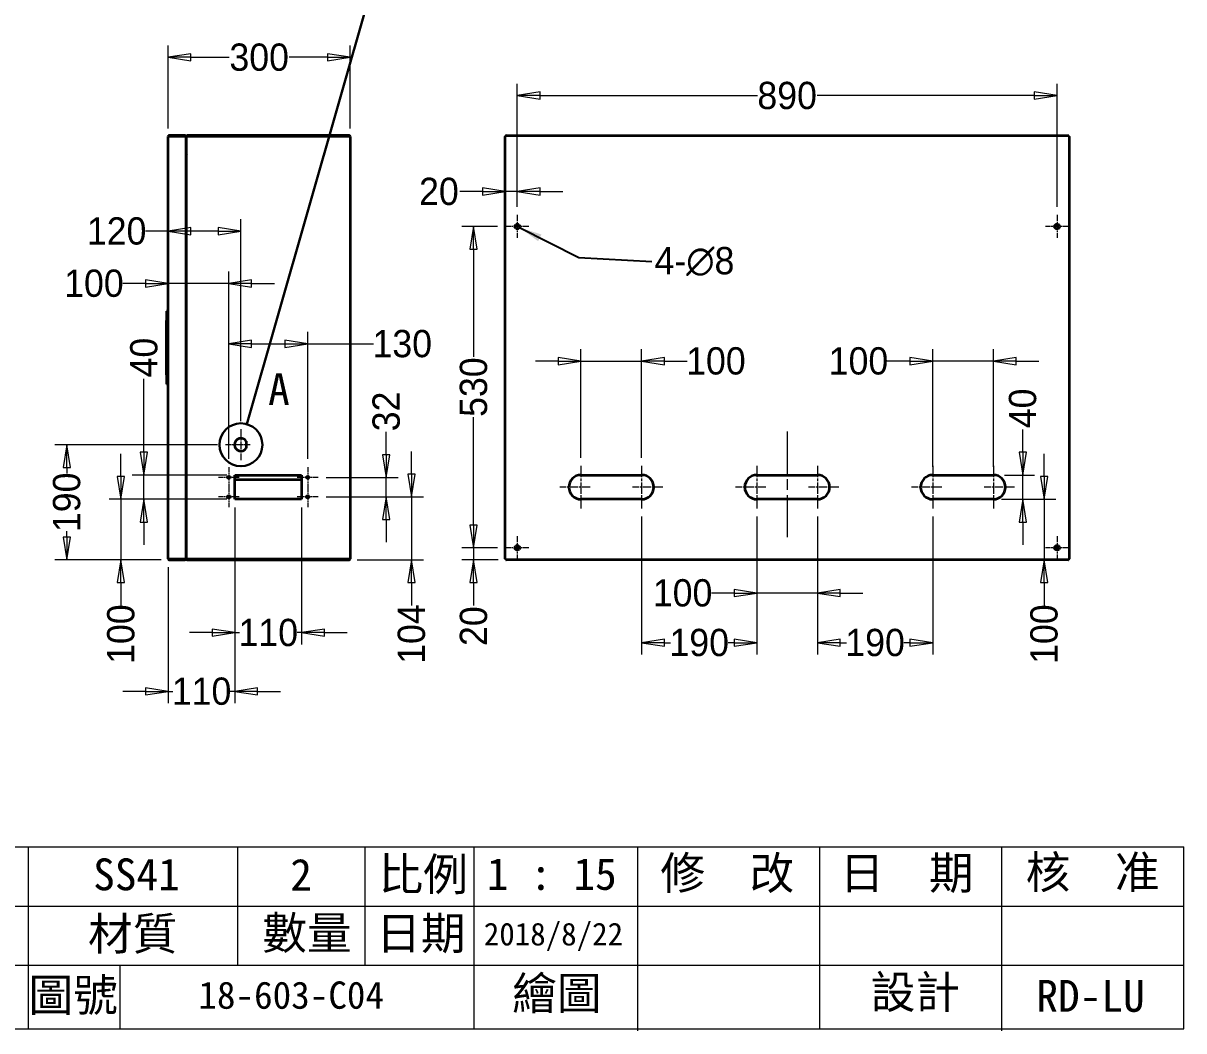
# Model space of a CAD drawing. Header units: millimetres. Extents: x 150 to 4305, y 150 to 3000.
# Drawn here: x 2391 to 4305, y 150 to 1812 of the extents above; entities that cross this region are included whole.
import ezdxf
from ezdxf.enums import TextEntityAlignment as Align

# ---------------------------------------------------------------- set-up
doc = ezdxf.new("R2010")
doc.units = ezdxf.units.MM
doc.header["$LTSCALE"] = 15
doc.linetypes.add('CHAIN', pattern=[0.3543, 0.2362, -0.0295, 0.0591, -0.0295])
for name, color, linetype, lineweight in [('中心標記 (ISO)', 7, 'CHAIN', 15), ('中心線 (ISO)', 7, 'CHAIN', 15), ('可見 (ISO)', 7, 'Continuous', 35), ('圖框層', 7, 'Continuous', 20), ('標註 (ISO)', 7, 'Continuous', 20), ('標題 (ISO)', 7, 'Continuous', 40), ('窄部可見 (ISO)', 7, 'Continuous', 15), ('符號 (ISO)', 7, 'Continuous', 25), ('詳圖邊界 (JIS)', 7, 'Continuous', 30)]:
    doc.layers.add(name, color=color, linetype=linetype, lineweight=lineweight)
doc.styles.add('STSL_56', font='kaiu.ttf')
doc.styles.add('文字型式61', font='kaiu.ttf')
doc.styles.add('文字型式85', font='kaiu.ttf')
doc.styles.add('文字型式88', font='kaiu.ttf')
doc.styles.add('標示文字 (JIS)', font='kaiu.ttf')
doc.styles.add('註記文字 (JIS)', font='')
doc.styles.get('註記文字 (JIS)').set_extended_font_data('PMingLiU')
doc.dimstyles.new('預設 (JIS)', dxfattribs={"dimscale": 15, "dimtxt": 3, "dimasz": 2.5, "dimexe": 1.3, "dimexo": 0.9, "dimgap": 0.3, "dimtad": 0, "dimtoh": 1, "dimrnd": 1e-08, "dimdsep": 46, "dimtxsty": '註記文字 (JIS)', "dimblk": 'Filled-1', "dimcen": 0.09, "dimdle": 10, "dimclrd": 256, "dimclre": 256, "dimclrt": 256, "dimadec": 0, "dimazin": 2, "dimtfac": 0.933333, "dimtmove": 0, "dimatfit": 3, "dimfxl": 0, "dimtolj": 1, "dimlwd": -1, "dimlwe": -1, "dimarcsym": 0})
doc.dimstyles.new('預設 (JIS)$7', dxfattribs={"dimscale": 15, "dimtxt": 3, "dimasz": 2.5, "dimexe": 1.3, "dimexo": 0.9, "dimgap": 0.3, "dimtad": 0, "dimtoh": 1, "dimrnd": 1e-08, "dimdsep": 46, "dimtxsty": '註記文字 (JIS)', "dimblk": 'Filled-1', "dimcen": 0.09, "dimdle": 10, "dimclrd": 256, "dimclre": 256, "dimclrt": 256, "dimadec": 0, "dimazin": 2, "dimtfac": 0.933333, "dimtmove": 0, "dimatfit": 3, "dimfxl": 0, "dimtolj": 1, "dimlwd": -1, "dimlwe": -1, "dimarcsym": 0})

# ---------------------------------------------------------------- blocks, each defined once
blk = doc.blocks.new('標題欄框 ISO')
at = {"layer": '圖框層', "color": 7}
for p, q in [((85.95, 35.03), (362.95, 35.03)), ((235.95, 15.04), (235.95, 35.03)), ((258.95, 22.03), (258.95, 35.03)), ((272.95, 22.03), (272.95, 35.03)), ((284.95, 15.04), (284.95, 35.03)), ((302.95, 14.81), (302.95, 35.03)), ((322.95, 15.04), (322.95, 35.03)), ((342.95, 14.81), (342.95, 35.03)), ((362.95, 15.04), (362.95, 35.04)), ((202.95, 28.53), (362.95, 28.53)), ((202.95, 22.03), (362.95, 22.03)), ((246.01, 15.04), (246.01, 22.03)), ((85.95, 15.03), (362.95, 15.03))]:
    blk.add_line(p, q, dxfattribs=at)
at = {"layer": '圖框層', "color": 7, "style": 'STSL_56'}
for s, p in [('修  改', (305.41, 30.37)), ('核  准', (345.57, 30.45)), ('比例', (274.43, 30.23)), ('日  期', (325.12, 30.37)), ('材質', (242.49, 23.69)), ('數量', (261.65, 23.77)), ('日期', (274.18, 23.74)), ('圖號', (235.95, 16.94)), ('繪圖', (289.12, 17.14)), ('設計', (328.53, 17.27))]:
    blk.add_text(s, height=3.599, dxfattribs=at).set_placement(p)
at = {"layer": '標題 (ISO)'}
for tag, p, height, style in [('材料_001', (243.06, 30.27), 3.5, '文字型式85'), ('狀態_001', (264.72, 30.23), 3.5, '文字型式85'), ('視圖比例_001', (286.32, 30.31), 3.5, '文字型式85'), ('主題_001', (153.01, 28.84), 3.5, '文字型式85'), ('建立日期_001', (286, 24.2), 2.5, '文字型式88'), ('標題_001', (217.31, 17.02), 3.5, '文字型式85'), ('零件號碼_001', (254.62, 17.23), 3, '文字型式61'), ('設計師_001', (346.74, 16.9), 3.5, '文字型式85')]:
    blk.add_attdef(tag, p, '', height=height, dxfattribs=dict(at, style=style))
at = {"layer": '標題 (ISO)', "style": '文字型式85'}
blk.add_attdef('工程師', text='', height=3.5, dxfattribs=at).set_placement((312.95, 18.42), align=Align.MIDDLE_CENTER)
blk = doc.blocks.new('Filled-1')
at = {"color": 0}
for p, q in [((0, 0), (-1, 0.16)), ((-1, 0.16), (-1, -0.16)), ((-1, 0), (0, 0)), ((-1, -0.16), (0, 0))]:
    blk.add_line(p, q, dxfattribs=at)
at = {"color": 0, "flags": 128}
blk.add_lwpolyline([(-1, -0.16), (0, 0)], dxfattribs=at)
at = {"color": 0}
blk.add_solid([(-1, -0.16), (0, 0), (-1, 0.16), (-1, -0.16)], dxfattribs=at)
blk = doc.blocks.new('*D15')
at = {"layer": 'Defpoints', "color": 0}
for p in [(3891, 1254.7), (3891, 1066.7), (3991, 1066.7)]:
    blk.add_point(p, dxfattribs=at)
at = {"layer": '標註 (ISO)'}
for p, q in [((3891, 1080.2), (3891, 1274.2)), ((3991, 1080.2), (3991, 1274.2)), ((3853.5, 1254.7), (3816, 1254.7)), ((3991, 1254.7), (3891, 1254.7)), ((4028.5, 1254.7), (4066, 1254.7))]:
    blk.add_line(p, q, dxfattribs=at)
at = {"layer": '標註 (ISO)', "xscale": 37.5, "yscale": 37.5, "zscale": 37.5}
blk.add_blockref('Filled-1', (3891, 1254.7), dxfattribs=at)
at = {"layer": '標註 (ISO)', "xscale": 37.5, "yscale": 37.5, "zscale": 37.5, "rotation": 180}
blk.add_blockref('Filled-1', (3991, 1254.7), dxfattribs=at)
at = {"layer": '標註 (ISO)', "insert": (3768.6, 1254.7), "char_height": 45, "attachment_point": 5, "style": '註記文字 (JIS)'}
blk.add_mtext('\\A1;100', dxfattribs=at)
blk = doc.blocks.new('*D16')
at = {"layer": 'Defpoints', "color": 0}
for p in [(3996, 1066.7), (3991, 1026.7), (4039.4, 1026.7)]:
    blk.add_point(p, dxfattribs=at)
at = {"layer": '標註 (ISO)'}
for p, q in [((4039.4, 1104.2), (4039.4, 1141.7)), ((4009.5, 1066.7), (4058.9, 1066.7)), ((4039.4, 1026.7), (4039.4, 1066.7)), ((4004.5, 1026.7), (4058.9, 1026.7)), ((4039.4, 989.2), (4039.4, 951.7))]:
    blk.add_line(p, q, dxfattribs=at)
at = {"layer": '標註 (ISO)', "xscale": 37.5, "yscale": 37.5, "zscale": 37.5}
for p, rotation in [((4039.4, 1066.7), 270), ((4039.4, 1026.7), 90)]:
    blk.add_blockref('Filled-1', p, dxfattribs=dict(at, rotation=rotation))
at = {"layer": '標註 (ISO)', "insert": (4039.4, 1176.6), "char_height": 45, "attachment_point": 5, "rotation": 90, "style": '註記文字 (JIS)'}
blk.add_mtext('\\A1;40', dxfattribs=at)
blk = doc.blocks.new('*D17')
at = {"layer": 'Defpoints', "color": 0}
for p in [(3991, 1026.7), (4074.7, 1026.7), (4085, 926.7)]:
    blk.add_point(p, dxfattribs=at)
at = {"layer": '標註 (ISO)'}
for p, q in [((4074.7, 1064.2), (4074.7, 1101.7)), ((4004.5, 1026.7), (4094.2, 1026.7)), ((4074.7, 1026.7), (4074.7, 926.7)), ((4074.7, 889.2), (4074.7, 851.7))]:
    blk.add_line(p, q, dxfattribs=at)
at = {"layer": '標註 (ISO)', "xscale": 37.5, "yscale": 37.5, "zscale": 37.5}
for p, rotation in [((4074.7, 1026.7), 270), ((4074.7, 926.7), 90)]:
    blk.add_blockref('Filled-1', p, dxfattribs=dict(at, rotation=rotation))
at = {"layer": '標註 (ISO)', "insert": (4074.7, 804.3), "char_height": 45, "attachment_point": 5, "rotation": 90, "style": '註記文字 (JIS)'}
blk.add_mtext('\\A1;100', dxfattribs=at)
blk = doc.blocks.new('*D18')
at = {"layer": 'Defpoints', "color": 0}
for p in [(3134, 946.7), (3187, 946.7), (3187.7, 926.7)]:
    blk.add_point(p, dxfattribs=at)
at = {"layer": '標註 (ISO)'}
for p, q in [((3134, 984.2), (3134, 1021.7)), ((3173.5, 946.7), (3114.5, 946.7)), ((3134, 946.7), (3134, 926.7)), ((3174.2, 926.7), (3114.5, 926.7)), ((3134, 889.2), (3134, 851.7))]:
    blk.add_line(p, q, dxfattribs=at)
at = {"layer": '標註 (ISO)', "xscale": 37.5, "yscale": 37.5, "zscale": 37.5}
for p, rotation in [((3134, 946.7), 270), ((3134, 926.7), 90)]:
    blk.add_blockref('Filled-1', p, dxfattribs=dict(at, rotation=rotation))
at = {"layer": '標註 (ISO)', "insert": (3134, 817.5), "char_height": 45, "attachment_point": 5, "rotation": 90, "style": '註記文字 (JIS)'}
blk.add_mtext('\\A1;20', dxfattribs=at)
blk = doc.blocks.new('*D19')
at = {"layer": 'Defpoints', "color": 0}
for p in [(3134, 1476.7), (3187, 1476.7), (3187, 946.7)]:
    blk.add_point(p, dxfattribs=at)
at = {"layer": '標註 (ISO)'}
for p, q in [((3173.5, 1476.7), (3114.5, 1476.7)), ((3134, 1439.2), (3134, 1261.6)), ((3134, 984.2), (3134, 1161.9)), ((3173.5, 946.7), (3114.5, 946.7))]:
    blk.add_line(p, q, dxfattribs=at)
at = {"layer": '標註 (ISO)', "xscale": 37.5, "yscale": 37.5, "zscale": 37.5}
for p, rotation in [((3134, 1476.7), 90), ((3134, 946.7), 270)]:
    blk.add_blockref('Filled-1', p, dxfattribs=dict(at, rotation=rotation))
at = {"layer": '標註 (ISO)', "insert": (3134, 1211.7), "char_height": 45, "attachment_point": 5, "rotation": 90, "style": '註記文字 (JIS)'}
blk.add_mtext('\\A1;530', dxfattribs=at)
blk = doc.blocks.new('*D20')
at = {"layer": 'Defpoints', "color": 0}
for p in [(3186, 1534.3), (3206, 1534.3), (3206, 1495.7)]:
    blk.add_point(p, dxfattribs=at)
at = {"layer": '標註 (ISO)'}
for p, q in [((3206, 1509.2), (3206, 1553.8)), ((3148.5, 1534.3), (3111, 1534.3)), ((3206, 1534.3), (3186, 1534.3)), ((3243.5, 1534.3), (3281, 1534.3))]:
    blk.add_line(p, q, dxfattribs=at)
at = {"layer": '標註 (ISO)', "xscale": 37.5, "yscale": 37.5, "zscale": 37.5}
blk.add_blockref('Filled-1', (3186, 1534.3), dxfattribs=at)
at = {"layer": '標註 (ISO)', "xscale": 37.5, "yscale": 37.5, "zscale": 37.5, "rotation": 180}
blk.add_blockref('Filled-1', (3206, 1534.3), dxfattribs=at)
at = {"layer": '標註 (ISO)', "insert": (3076.8, 1534.3), "char_height": 45, "attachment_point": 5, "style": '註記文字 (JIS)'}
blk.add_mtext('\\A1;20', dxfattribs=at)
blk = doc.blocks.new('*D21')
at = {"layer": 'Defpoints', "color": 0}
for p in [(4096, 1692.5), (3206, 1495.7), (4096, 1495.7)]:
    blk.add_point(p, dxfattribs=at)
at = {"layer": '標註 (ISO)'}
for p, q in [((3206, 1509.2), (3206, 1712)), ((4096, 1509.2), (4096, 1712)), ((3243.5, 1692.5), (3601.9, 1692.5)), ((4058.5, 1692.5), (3700.2, 1692.5))]:
    blk.add_line(p, q, dxfattribs=at)
at = {"layer": '標註 (ISO)', "xscale": 37.5, "yscale": 37.5, "zscale": 37.5, "rotation": 180}
blk.add_blockref('Filled-1', (3206, 1692.5), dxfattribs=at)
at = {"layer": '標註 (ISO)', "xscale": 37.5, "yscale": 37.5, "zscale": 37.5}
blk.add_blockref('Filled-1', (4096, 1692.5), dxfattribs=at)
at = {"layer": '標註 (ISO)', "insert": (3651, 1692.5), "char_height": 45, "attachment_point": 5, "style": '註記文字 (JIS)'}
blk.add_mtext('\\A1;890', dxfattribs=at)
blk = doc.blocks.new('*D22')
at = {"layer": 'Defpoints', "color": 0}
for p in [(2630.4, 1755.7), (2630.4, 1625), (2930.4, 1625)]:
    blk.add_point(p, dxfattribs=at)
at = {"layer": '標註 (ISO)'}
for p, q in [((2630.4, 1638.5), (2630.4, 1775.2)), ((2930.4, 1638.5), (2930.4, 1775.2)), ((2667.9, 1755.7), (2730.8, 1755.7)), ((2892.9, 1755.7), (2829.9, 1755.7))]:
    blk.add_line(p, q, dxfattribs=at)
at = {"layer": '標註 (ISO)', "xscale": 37.5, "yscale": 37.5, "zscale": 37.5, "rotation": 180}
blk.add_blockref('Filled-1', (2630.4, 1755.7), dxfattribs=at)
at = {"layer": '標註 (ISO)', "xscale": 37.5, "yscale": 37.5, "zscale": 37.5}
blk.add_blockref('Filled-1', (2930.4, 1755.7), dxfattribs=at)
at = {"layer": '標註 (ISO)', "insert": (2780.4, 1755.7), "char_height": 45, "attachment_point": 5, "style": '註記文字 (JIS)'}
blk.add_mtext('\\A1;300', dxfattribs=at)
blk = doc.blocks.new('*D39')
at = {"layer": 'Defpoints', "color": 0}
for p in [(3601, 1011.7), (3701, 1011.7), (3701, 872.1)]:
    blk.add_point(p, dxfattribs=at)
at = {"layer": '標註 (ISO)'}
for p, q in [((3601, 998.2), (3601, 852.6)), ((3701, 998.2), (3701, 852.6)), ((3563.5, 872.1), (3526, 872.1)), ((3701, 872.1), (3601, 872.1)), ((3738.5, 872.1), (3776, 872.1))]:
    blk.add_line(p, q, dxfattribs=at)
at = {"layer": '標註 (ISO)', "xscale": 37.5, "yscale": 37.5, "zscale": 37.5}
blk.add_blockref('Filled-1', (3601, 872.1), dxfattribs=at)
at = {"layer": '標註 (ISO)', "xscale": 37.5, "yscale": 37.5, "zscale": 37.5, "rotation": 180}
blk.add_blockref('Filled-1', (3701, 872.1), dxfattribs=at)
at = {"layer": '標註 (ISO)', "insert": (3478.6, 872.1), "char_height": 45, "attachment_point": 5, "style": '註記文字 (JIS)'}
blk.add_mtext('\\A1;100', dxfattribs=at)
blk = doc.blocks.new('*D40')
at = {"layer": 'Defpoints', "color": 0}
for p in [(3411, 1011.7), (3601, 1011.7), (3601, 790.2)]:
    blk.add_point(p, dxfattribs=at)
at = {"layer": '標註 (ISO)'}
for p, q in [((3411, 998.2), (3411, 770.7)), ((3601, 998.2), (3601, 770.7)), ((3448.5, 790.2), (3458.6, 790.2)), ((3563.5, 790.2), (3553.5, 790.2))]:
    blk.add_line(p, q, dxfattribs=at)
at = {"layer": '標註 (ISO)', "xscale": 37.5, "yscale": 37.5, "zscale": 37.5, "rotation": 180}
blk.add_blockref('Filled-1', (3411, 790.2), dxfattribs=at)
at = {"layer": '標註 (ISO)', "xscale": 37.5, "yscale": 37.5, "zscale": 37.5}
blk.add_blockref('Filled-1', (3601, 790.2), dxfattribs=at)
at = {"layer": '標註 (ISO)', "insert": (3506, 790.2), "char_height": 45, "attachment_point": 5, "style": '註記文字 (JIS)'}
blk.add_mtext('\\A1;190', dxfattribs=at)
blk = doc.blocks.new('*D41')
at = {"layer": 'Defpoints', "color": 0}
for p in [(3701, 1011.7), (3891, 1011.7), (3891, 790.2)]:
    blk.add_point(p, dxfattribs=at)
at = {"layer": '標註 (ISO)'}
for p, q in [((3701, 998.2), (3701, 770.7)), ((3891, 998.2), (3891, 770.7)), ((3738.5, 790.2), (3748.6, 790.2)), ((3853.5, 790.2), (3843.5, 790.2))]:
    blk.add_line(p, q, dxfattribs=at)
at = {"layer": '標註 (ISO)', "xscale": 37.5, "yscale": 37.5, "zscale": 37.5, "rotation": 180}
blk.add_blockref('Filled-1', (3701, 790.2), dxfattribs=at)
at = {"layer": '標註 (ISO)', "xscale": 37.5, "yscale": 37.5, "zscale": 37.5}
blk.add_blockref('Filled-1', (3891, 790.2), dxfattribs=at)
at = {"layer": '標註 (ISO)', "insert": (3796, 790.2), "char_height": 45, "attachment_point": 5, "style": '註記文字 (JIS)'}
blk.add_mtext('\\A1;190', dxfattribs=at)
blk = doc.blocks.new('*D42')
at = {"layer": 'Defpoints', "color": 0}
for p in [(3411, 1254.7), (3311, 1081.7), (3411, 1081.7)]:
    blk.add_point(p, dxfattribs=at)
at = {"layer": '標註 (ISO)'}
for p, q in [((3311, 1095.2), (3311, 1274.2)), ((3411, 1095.2), (3411, 1274.2)), ((3273.5, 1254.7), (3236, 1254.7)), ((3311, 1254.7), (3411, 1254.7)), ((3448.5, 1254.7), (3486, 1254.7))]:
    blk.add_line(p, q, dxfattribs=at)
at = {"layer": '標註 (ISO)', "xscale": 37.5, "yscale": 37.5, "zscale": 37.5}
blk.add_blockref('Filled-1', (3311, 1254.7), dxfattribs=at)
at = {"layer": '標註 (ISO)', "xscale": 37.5, "yscale": 37.5, "zscale": 37.5, "rotation": 180}
blk.add_blockref('Filled-1', (3411, 1254.7), dxfattribs=at)
at = {"layer": '標註 (ISO)', "insert": (3533.5, 1254.7), "char_height": 45, "attachment_point": 5, "style": '註記文字 (JIS)'}
blk.add_mtext('\\A1;100', dxfattribs=at)
blk = doc.blocks.new('*D43')
at = {"layer": 'Defpoints', "color": 0}
for p in [(2877.4, 1030.7), (3031.6, 1030.7), (2928.7, 926.7)]:
    blk.add_point(p, dxfattribs=at)
at = {"layer": '標註 (ISO)'}
for p, q in [((3031.6, 1068.2), (3031.6, 1105.7)), ((2890.9, 1030.7), (3051.1, 1030.7)), ((3031.6, 1030.7), (3031.6, 926.7)), ((2942.2, 926.7), (3051.1, 926.7)), ((3031.6, 889.2), (3031.6, 851.7))]:
    blk.add_line(p, q, dxfattribs=at)
at = {"layer": '標註 (ISO)', "xscale": 37.5, "yscale": 37.5, "zscale": 37.5}
for p, rotation in [((3031.6, 1030.7), 270), ((3031.6, 926.7), 90)]:
    blk.add_blockref('Filled-1', p, dxfattribs=dict(at, rotation=rotation))
at = {"layer": '標註 (ISO)', "insert": (3031.6, 804.4), "char_height": 45, "attachment_point": 5, "rotation": 90, "style": '註記文字 (JIS)'}
blk.add_mtext('\\A1;104', dxfattribs=at)
blk = doc.blocks.new('*D44')
at = {"layer": 'Defpoints', "color": 0}
for p in [(2877.4, 1062.7), (2877.4, 1030.7), (2990, 1030.7)]:
    blk.add_point(p, dxfattribs=at)
at = {"layer": '標註 (ISO)'}
for p, q in [((2990, 1100.2), (2990, 1137.7)), ((2890.9, 1062.7), (3009.5, 1062.7)), ((2990, 1030.7), (2990, 1062.7)), ((2890.9, 1030.7), (3009.5, 1030.7)), ((2990, 993.2), (2990, 955.7))]:
    blk.add_line(p, q, dxfattribs=at)
at = {"layer": '標註 (ISO)', "xscale": 37.5, "yscale": 37.5, "zscale": 37.5}
for p, rotation in [((2990, 1062.7), 270), ((2990, 1030.7), 90)]:
    blk.add_blockref('Filled-1', p, dxfattribs=dict(at, rotation=rotation))
at = {"layer": '標註 (ISO)', "insert": (2990, 1171.6), "char_height": 45, "attachment_point": 5, "rotation": 90, "style": '註記文字 (JIS)'}
blk.add_mtext('\\A1;32', dxfattribs=at)
blk = doc.blocks.new('*D45')
at = {"layer": 'Defpoints', "color": 0}
for p in [(2552.4, 1026.7), (2740.4, 1026.7), (2632.1, 926.7)]:
    blk.add_point(p, dxfattribs=at)
at = {"layer": '標註 (ISO)'}
for p, q in [((2552.4, 1064.2), (2552.4, 1101.7)), ((2726.9, 1026.7), (2532.9, 1026.7)), ((2552.4, 1026.7), (2552.4, 926.7)), ((2618.6, 926.7), (2532.9, 926.7)), ((2552.4, 889.2), (2552.4, 851.7))]:
    blk.add_line(p, q, dxfattribs=at)
at = {"layer": '標註 (ISO)', "xscale": 37.5, "yscale": 37.5, "zscale": 37.5}
for p, rotation in [((2552.4, 1026.7), 270), ((2552.4, 926.7), 90)]:
    blk.add_blockref('Filled-1', p, dxfattribs=dict(at, rotation=rotation))
at = {"layer": '標註 (ISO)', "insert": (2552.4, 804.3), "char_height": 45, "attachment_point": 5, "rotation": 90, "style": '註記文字 (JIS)'}
blk.add_mtext('\\A1;100', dxfattribs=at)
blk = doc.blocks.new('*D46')
at = {"layer": 'Defpoints', "color": 0}
for p in [(2740.4, 1066.7), (2590.4, 1026.7), (2740.4, 1026.7)]:
    blk.add_point(p, dxfattribs=at)
at = {"layer": '標註 (ISO)'}
for p, q in [((2590.4, 1104.2), (2590.4, 1225.5)), ((2726.9, 1066.7), (2570.9, 1066.7)), ((2590.4, 1026.7), (2590.4, 1066.7)), ((2726.9, 1026.7), (2570.9, 1026.7)), ((2590.4, 989.2), (2590.4, 951.7))]:
    blk.add_line(p, q, dxfattribs=at)
at = {"layer": '標註 (ISO)', "xscale": 37.5, "yscale": 37.5, "zscale": 37.5}
for p, rotation in [((2590.4, 1066.7), 270), ((2590.4, 1026.7), 90)]:
    blk.add_blockref('Filled-1', p, dxfattribs=dict(at, rotation=rotation))
at = {"layer": '標註 (ISO)', "insert": (2590.4, 1260.4), "char_height": 45, "attachment_point": 5, "rotation": 90, "style": '註記文字 (JIS)'}
blk.add_mtext('\\A1;40', dxfattribs=at)
blk = doc.blocks.new('*D47')
at = {"layer": 'Defpoints', "color": 0}
for p in [(2750.4, 1469), (2630.4, 1269.1), (2750.4, 1142.2)]:
    blk.add_point(p, dxfattribs=at)
at = {"layer": '標註 (ISO)'}
for p, q in [((2750.4, 1155.7), (2750.4, 1488.5)), ((2630.4, 1469), (2592.9, 1469)), ((2712.9, 1469), (2667.9, 1469))]:
    blk.add_line(p, q, dxfattribs=at)
at = {"layer": '標註 (ISO)', "xscale": 37.5, "yscale": 37.5, "zscale": 37.5, "rotation": 180}
blk.add_blockref('Filled-1', (2630.4, 1469), dxfattribs=at)
at = {"layer": '標註 (ISO)', "xscale": 37.5, "yscale": 37.5, "zscale": 37.5}
blk.add_blockref('Filled-1', (2750.4, 1469), dxfattribs=at)
at = {"layer": '標註 (ISO)', "insert": (2545.4, 1469), "char_height": 45, "attachment_point": 5, "style": '註記文字 (JIS)'}
blk.add_mtext('\\A1;120', dxfattribs=at)
blk = doc.blocks.new('*D48')
at = {"layer": 'Defpoints', "color": 0}
for p in [(2730.4, 1382.8), (2630.4, 1222.4), (2730.4, 1079.8)]:
    blk.add_point(p, dxfattribs=at)
at = {"layer": '標註 (ISO)'}
for p, q in [((2730.4, 1093.3), (2730.4, 1402.3)), ((2592.9, 1382.8), (2555.4, 1382.8)), ((2730.4, 1382.8), (2630.4, 1382.8)), ((2767.9, 1382.8), (2805.4, 1382.8))]:
    blk.add_line(p, q, dxfattribs=at)
at = {"layer": '標註 (ISO)', "xscale": 37.5, "yscale": 37.5, "zscale": 37.5}
blk.add_blockref('Filled-1', (2630.4, 1382.8), dxfattribs=at)
at = {"layer": '標註 (ISO)', "xscale": 37.5, "yscale": 37.5, "zscale": 37.5, "rotation": 180}
blk.add_blockref('Filled-1', (2730.4, 1382.8), dxfattribs=at)
at = {"layer": '標註 (ISO)', "insert": (2507.9, 1382.8), "char_height": 45, "attachment_point": 5, "style": '註記文字 (JIS)'}
blk.add_mtext('\\A1;100', dxfattribs=at)
blk = doc.blocks.new('*D49')
at = {"layer": 'Defpoints', "color": 0}
for p in [(2463.1, 1116.7), (2724.9, 1116.7), (2632.1, 926.7)]:
    blk.add_point(p, dxfattribs=at)
at = {"layer": '標註 (ISO)'}
for p, q in [((2711.4, 1116.7), (2443.6, 1116.7)), ((2463.1, 1079.2), (2463.1, 1069.2)), ((2463.1, 964.2), (2463.1, 974.3)), ((2618.6, 926.7), (2443.6, 926.7))]:
    blk.add_line(p, q, dxfattribs=at)
at = {"layer": '標註 (ISO)', "xscale": 37.5, "yscale": 37.5, "zscale": 37.5}
for p, rotation in [((2463.1, 1116.7), 90), ((2463.1, 926.7), 270)]:
    blk.add_blockref('Filled-1', p, dxfattribs=dict(at, rotation=rotation))
at = {"layer": '標註 (ISO)', "insert": (2463.1, 1021.7), "char_height": 45, "attachment_point": 5, "rotation": 90, "style": '註記文字 (JIS)'}
blk.add_mtext('\\A1;190', dxfattribs=at)
blk = doc.blocks.new('*D50')
at = {"layer": 'Defpoints', "color": 0}
for p in [(2860.4, 1283.2), (2730.4, 1079.8), (2860.4, 1079.8)]:
    blk.add_point(p, dxfattribs=at)
at = {"layer": '標註 (ISO)'}
for p, q in [((2730.4, 1093.3), (2730.4, 1302.7)), ((2860.4, 1093.3), (2860.4, 1302.7)), ((2767.9, 1283.2), (2822.9, 1283.2)), ((2860.4, 1283.2), (2968.9, 1283.2))]:
    blk.add_line(p, q, dxfattribs=at)
at = {"layer": '標註 (ISO)', "xscale": 37.5, "yscale": 37.5, "zscale": 37.5, "rotation": 180}
blk.add_blockref('Filled-1', (2730.4, 1283.2), dxfattribs=at)
at = {"layer": '標註 (ISO)', "xscale": 37.5, "yscale": 37.5, "zscale": 37.5}
blk.add_blockref('Filled-1', (2860.4, 1283.2), dxfattribs=at)
at = {"layer": '標註 (ISO)', "insert": (3016.3, 1283.2), "char_height": 45, "attachment_point": 5, "style": '註記文字 (JIS)'}
blk.add_mtext('\\A1;130', dxfattribs=at)
blk = doc.blocks.new('*D51')
at = {"layer": 'Defpoints', "color": 0}
for p in [(2740.4, 1026.7), (2630.4, 928.4), (2740.4, 709.9)]:
    blk.add_point(p, dxfattribs=at)
at = {"layer": '標註 (ISO)'}
for p, q in [((2740.4, 1013.2), (2740.4, 690.4)), ((2630.4, 914.9), (2630.4, 690.4)), ((2592.9, 709.9), (2555.4, 709.9)), ((2630.4, 709.9), (2637.9, 709.9)), ((2740.4, 709.9), (2732.8, 709.9)), ((2777.9, 709.9), (2815.4, 709.9))]:
    blk.add_line(p, q, dxfattribs=at)
at = {"layer": '標註 (ISO)', "xscale": 37.5, "yscale": 37.5, "zscale": 37.5}
blk.add_blockref('Filled-1', (2630.4, 709.9), dxfattribs=at)
at = {"layer": '標註 (ISO)', "xscale": 37.5, "yscale": 37.5, "zscale": 37.5, "rotation": 180}
blk.add_blockref('Filled-1', (2740.4, 709.9), dxfattribs=at)
at = {"layer": '標註 (ISO)', "insert": (2685.4, 709.9), "char_height": 45, "attachment_point": 5, "style": '註記文字 (JIS)'}
blk.add_mtext('\\A1;110', dxfattribs=at)
blk = doc.blocks.new('*D52')
at = {"layer": 'Defpoints', "color": 0}
for p in [(2740.4, 1026.7), (2850.4, 1026.7), (2850.4, 806.7)]:
    blk.add_point(p, dxfattribs=at)
at = {"layer": '標註 (ISO)'}
for p, q in [((2740.4, 1013.2), (2740.4, 787.2)), ((2850.4, 1013.2), (2850.4, 787.2)), ((2702.9, 806.7), (2665.4, 806.7)), ((2740.4, 806.7), (2747.9, 806.7)), ((2850.4, 806.7), (2842.8, 806.7)), ((2887.9, 806.7), (2925.4, 806.7))]:
    blk.add_line(p, q, dxfattribs=at)
at = {"layer": '標註 (ISO)', "xscale": 37.5, "yscale": 37.5, "zscale": 37.5}
blk.add_blockref('Filled-1', (2740.4, 806.7), dxfattribs=at)
at = {"layer": '標註 (ISO)', "xscale": 37.5, "yscale": 37.5, "zscale": 37.5, "rotation": 180}
blk.add_blockref('Filled-1', (2850.4, 806.7), dxfattribs=at)
at = {"layer": '標註 (ISO)', "insert": (2795.4, 806.7), "char_height": 45, "attachment_point": 5, "style": '註記文字 (JIS)'}
blk.add_mtext('\\A1;110', dxfattribs=at)
blk = doc.blocks.new('2dDetail0')
at = {"layer": '詳圖邊界 (JIS)'}
blk.add_circle((183.35, 74.44), 2.36, dxfattribs=at)
at = {"layer": '詳圖邊界 (JIS)', "insert": (186.34, 78.81), "char_height": 3.5, "attachment_point": 7, "style": '標示文字 (JIS)'}
blk.add_mtext('A', dxfattribs=at)
blk = doc.blocks.new('2dTransSymbol1')
at = {"layer": '詳圖邊界 (JIS)'}
blk.add_line((184, 76.71), (201.97, 139.59), dxfattribs=at)
blk.add_circle((205.21, 150.94), 11.81, dxfattribs=at)

msp = doc.modelspace()

# ---------------------------------------------------------------- linework, layer by layer
at = {"layer": '中心標記 (ISO)', "linetype": 'CHAIN', "ltscale": 2.814959}
for p, q in [((3206.045, 1495.75), (3206.045, 1457.75)), ((4096.045, 1495.75), (4096.045, 1457.75)), ((3225.045, 1476.75), (3187.045, 1476.75)), ((4115.045, 1476.75), (4077.045, 1476.75)), ((3206.045, 965.75), (3206.045, 927.75)), ((4096.045, 965.75), (4096.045, 927.75)), ((3225.045, 946.75), (3187.045, 946.75)), ((4115.045, 946.75), (4077.045, 946.75))]:
    msp.add_line(p, q, dxfattribs=at)
at = {"layer": '中心標記 (ISO)', "linetype": 'CHAIN', "ltscale": 3.778005}
msp.add_line((2750.353, 1142.25), (2750.353, 1091.25), dxfattribs=at)
at = {"layer": '中心標記 (ISO)', "linetype": 'CHAIN', "ltscale": 3.00016}
msp.add_line((2765.353, 1116.75), (2724.853, 1116.75), dxfattribs=at)
at = {"layer": '中心標記 (ISO)', "linetype": 'CHAIN', "ltscale": 2.528563}
for p, q in [((2730.353, 1079.817), (2730.353, 1045.683)), ((2860.353, 1079.817), (2860.353, 1045.683)), ((2747.42, 1062.75), (2713.286, 1062.75)), ((2877.42, 1062.75), (2843.286, 1062.75)), ((2730.353, 1047.817), (2730.353, 1013.683)), ((2860.353, 1047.817), (2860.353, 1013.683)), ((2747.42, 1030.75), (2713.286, 1030.75)), ((2877.42, 1030.75), (2843.286, 1030.75))]:
    msp.add_line(p, q, dxfattribs=at)
at = {"layer": '中心標記 (ISO)', "linetype": 'CHAIN', "ltscale": 5.185534}
for p, q in [((3311.045, 1081.75), (3311.045, 1011.75)), ((3411.045, 1081.75), (3411.045, 1011.75)), ((3601.045, 1081.75), (3601.045, 1011.75)), ((3701.045, 1081.75), (3701.045, 1011.75)), ((3891.045, 1081.75), (3891.045, 1011.75)), ((3991.045, 1081.75), (3991.045, 1011.75))]:
    msp.add_line(p, q, dxfattribs=at)
at = {"layer": '中心標記 (ISO)', "linetype": 'CHAIN', "ltscale": 3.703925}
for p, q in [((3326.045, 1046.75), (3276.045, 1046.75)), ((3446.045, 1046.75), (3396.045, 1046.75)), ((3616.045, 1046.75), (3566.045, 1046.75)), ((3736.045, 1046.75), (3686.045, 1046.75)), ((3906.045, 1046.75), (3856.045, 1046.75)), ((4026.045, 1046.75), (3976.045, 1046.75))]:
    msp.add_line(p, q, dxfattribs=at)
at = {"layer": '中心線 (ISO)', "linetype": 'CHAIN', "ltscale": 19.757267}
msp.add_line((3651.045, 1138.634), (3651.045, 964.429), dxfattribs=at)
at = {"layer": '可見 (ISO)'}
for p, q in [((2657.653, 1626.75), (2632.053, 1626.75)), ((2632.053, 1625.55), (2632.053, 1626.75)), ((2662.053, 1626.75), (2662.053, 1625.55)), ((2928.653, 1626.75), (2662.053, 1626.75)), ((2928.653, 1625.55), (2928.653, 1626.75)), ((3187.745, 1626.75), (3187.316, 1626.75)), ((3187.316, 1625.55), (3187.316, 1626.75)), ((3187.745, 1626.75), (4114.345, 1626.75)), ((3187.745, 1626.75), (3187.745, 1625.05)), ((4114.775, 1626.75), (4114.345, 1626.75)), ((4114.345, 1625.05), (4114.345, 1626.75)), ((4114.775, 1625.55), (4114.775, 1626.75)), ((2632.053, 1625.05), (2630.353, 1625.05)), ((2630.353, 928.45), (2630.353, 1625.05)), ((2632.053, 1625.55), (2657.653, 1625.55)), ((2632.053, 1625.479), (2657.653, 1625.479)), ((2632.053, 1625.05), (2632.053, 1625.479)), ((2659.336, 1625.05), (2659.353, 1625.05)), ((2659.353, 1624.979), (2659.353, 1625.05)), ((2659.353, 1624.979), (2659.353, 928.52)), ((2660.353, 1625.05), (2660.353, 1624.201)), ((2661.197, 1625.05), (2660.353, 1625.05)), ((2660.353, 929.298), (2660.353, 1624.201)), ((2928.653, 1625.55), (2662.053, 1625.55)), ((2662.053, 1625.479), (2928.653, 1625.479)), ((2928.653, 1625.479), (2928.653, 1625.05)), ((2930.353, 1625.05), (2928.653, 1625.05)), ((2930.353, 1625.05), (2930.353, 928.45)), ((3186.045, 1625.479), (3186.045, 1625.05)), ((3187.245, 1625.479), (3186.045, 1625.479)), ((3186.045, 928.45), (3186.045, 1625.05)), ((3187.745, 1625.05), (3186.045, 1625.05)), ((3187.245, 1625.05), (3187.245, 1625.479)), ((3187.245, 1625.479), (3187.675, 1625.05)), ((3187.296, 1625.111), (3187.505, 1625.05)), ((3187.745, 1625.55), (3187.316, 1625.55)), ((3187.316, 1625.55), (3187.745, 1625.12)), ((3187.746, 1625.289), (3187.684, 1625.497)), ((4114.345, 1625.55), (4114.775, 1625.55)), ((4114.775, 1625.55), (4114.345, 1625.12)), ((4114.407, 1625.5), (4114.345, 1625.29)), ((4116.045, 1625.05), (4114.345, 1625.05)), ((4114.845, 1625.479), (4114.416, 1625.05)), ((4114.585, 1625.05), (4114.793, 1625.111)), ((4114.845, 1625.479), (4116.045, 1625.479)), ((4114.845, 1625.05), (4114.845, 1625.479)), ((4116.045, 1625.05), (4116.045, 1625.479)), ((4116.045, 1625.05), (4116.045, 928.45)), ((2659.853, 1596.75), (2659.353, 1596.75)), ((2659.353, 1595.55), (2659.853, 1595.55)), ((2659.853, 1594.701), (2659.353, 1594.701)), ((2659.853, 1596.75), (2659.853, 1595.55)), ((2627.353, 1336.75), (2627.353, 1321.75)), ((2630.353, 1336.75), (2627.353, 1336.75)), ((2627.353, 1231.75), (2627.353, 1321.75)), ((2627.353, 1231.75), (2627.353, 1216.75)), ((2630.353, 1216.75), (2627.353, 1216.75)), ((2759.053, 1122.629), (2759.053, 1110.871)), ((2740.353, 1026.75), (2740.353, 1066.75)), ((2740.353, 1066.75), (2850.353, 1066.75)), ((2850.353, 1058.75), (2740.353, 1058.75)), ((2850.353, 1066.75), (2850.353, 1026.75)), ((3311.045, 1066.75), (3411.045, 1066.75)), ((3601.045, 1066.75), (3701.045, 1066.75)), ((3891.045, 1066.75), (3991.045, 1066.75)), ((2850.353, 1026.75), (2740.353, 1026.75)), ((3411.045, 1026.75), (3311.045, 1026.75)), ((3701.045, 1026.75), (3601.045, 1026.75)), ((3991.045, 1026.75), (3891.045, 1026.75)), ((2659.853, 958.798), (2659.353, 958.798)), ((2659.853, 957.95), (2659.353, 957.95)), ((2659.853, 956.75), (2659.853, 957.95)), ((2659.853, 956.75), (2659.353, 956.75)), ((3202.825, 944.378), (3208.418, 949.97)), ((3208.838, 949.613), (3203.182, 943.957)), ((3203.253, 943.886), (3208.909, 949.543)), ((3203.673, 943.529), (3209.266, 949.122)), ((4098.418, 943.529), (4092.825, 949.122)), ((4093.182, 949.543), (4098.838, 943.886)), ((4098.909, 943.957), (4093.253, 949.613)), ((4099.266, 944.378), (4093.673, 949.97)), ((2630.353, 928.45), (2632.053, 928.45)), ((2632.053, 928.02), (2632.053, 928.45)), ((2657.653, 928.02), (2632.053, 928.02)), ((2632.053, 927.95), (2657.653, 927.95)), ((2632.053, 927.95), (2632.053, 926.75)), ((2632.053, 926.75), (2657.653, 926.75)), ((2659.336, 928.45), (2659.353, 928.45)), ((2659.353, 928.45), (2659.353, 928.52)), ((2660.353, 929.298), (2660.353, 928.45)), ((2661.197, 928.45), (2660.353, 928.45)), ((2928.653, 928.02), (2662.053, 928.02)), ((2662.053, 927.95), (2662.053, 926.75)), ((2928.653, 927.95), (2662.053, 927.95)), ((2662.053, 926.75), (2928.653, 926.75)), ((2928.653, 928.45), (2928.653, 928.02)), ((2928.653, 928.45), (2930.353, 928.45)), ((2928.653, 927.95), (2928.653, 926.75)), ((3186.045, 928.45), (3186.045, 928.02)), ((3186.045, 928.45), (3187.745, 928.45)), ((3187.245, 928.02), (3186.045, 928.02)), ((3187.245, 928.45), (3187.245, 928.02)), ((3187.245, 928.02), (3187.675, 928.45)), ((3187.506, 928.45), (3187.298, 928.389)), ((3187.316, 927.95), (3187.745, 928.379)), ((3187.745, 927.95), (3187.316, 927.95)), ((3187.316, 927.95), (3187.316, 926.75)), ((3187.316, 926.75), (3187.745, 926.75)), ((3187.684, 928), (3187.745, 928.209)), ((3187.745, 928.45), (3187.745, 926.75)), ((4114.345, 926.75), (3187.745, 926.75)), ((4114.345, 926.75), (4114.345, 928.45)), ((4114.345, 928.45), (4116.045, 928.45)), ((4114.775, 927.95), (4114.345, 928.379)), ((4114.345, 928.21), (4114.406, 928.002)), ((4114.345, 927.95), (4114.775, 927.95)), ((4114.345, 926.75), (4114.775, 926.75)), ((4114.845, 928.02), (4114.416, 928.45)), ((4114.795, 928.388), (4114.586, 928.45)), ((4114.775, 927.95), (4114.775, 926.75)), ((4114.845, 928.45), (4114.845, 928.02)), ((4114.845, 928.02), (4116.045, 928.02)), ((4116.045, 928.02), (4116.045, 928.45))]:
    msp.add_line(p, q, dxfattribs=at)
for centre, radius in [((3206.045, 1476.75), 4), ((4096.045, 1476.75), 4), ((2730.353, 1062.75), 2.067), ((2860.353, 1062.75), 2.067), ((2730.353, 1030.75), 2.067), ((2860.353, 1030.75), 2.067), ((3206.045, 946.75), 4), ((4096.045, 946.75), 4)]:
    msp.add_circle(centre, radius, dxfattribs=at)
for centre, radius, start, end in [((2632.053, 1625.05), 1.7, 90, 180), ((2928.653, 1625.05), 1.7, 0, 90), ((2632.053, 1625.05), 0.5, 90, 180), ((2657.653, 1625.05), 0.5, 57.803163, 90), ((2928.653, 1625.05), 0.5, 0, 90), ((2750.353, 1116.75), 10.5, 34.047732, 325.952268), ((3311.045, 1046.75), 20, 90, 270), ((3411.045, 1046.75), 20, 270, 90), ((3601.045, 1046.75), 20, 90, 270), ((3701.045, 1046.75), 20, 270, 90), ((3891.045, 1046.75), 20, 90, 270), ((3991.045, 1046.75), 20, 270, 90), ((2632.053, 928.45), 1.7, 180, 270), ((2632.053, 928.45), 0.5, 180, 270), ((2657.653, 928.45), 0.5, 270, 302.196837), ((2928.653, 928.45), 1.7, 270, 0), ((2928.653, 928.45), 0.5, 270, 0)]:
    msp.add_arc(centre, radius, start, end, dxfattribs=at)
for points, knots in [([(2659.353, 1625.05), (2659.353, 1625.717), (2658.922, 1626.363), (2658.306, 1626.619), (2658.1, 1626.705), (2657.877, 1626.75), (2657.653, 1626.75)], [1.57079633, 1.57079633, 1.57079633, 1.57079633, 2.74746173, 2.74746173, 2.74746173, 3.14159265, 3.14159265, 3.14159265, 3.14159265]), ([(2662.053, 1626.75), (2661.383, 1626.75), (2660.733, 1626.313), (2660.48, 1625.693), (2660.397, 1625.489), (2660.353, 1625.27), (2660.353, 1625.05)], [0, 0, 0, 0, 1.18290991, 1.18290991, 1.18290991, 1.57079633, 1.57079633, 1.57079633, 1.57079633]), ([(2657.653, 1625.479), (2658.32, 1625.479), (2658.967, 1625.352), (2659.223, 1625.171), (2659.309, 1625.11), (2659.353, 1625.045), (2659.353, 1624.979)], [-3.14159265, -3.14159265, -3.14159265, -3.14159265, -1.96492725, -1.96492725, -1.96492725, -1.57079633, -1.57079633, -1.57079633, -1.57079633]), ([(2660.353, 1624.201), (2660.353, 1624.522), (2660.79, 1624.843), (2661.41, 1625.163), (2661.614, 1625.269), (2661.834, 1625.374), (2662.053, 1625.479)], [0, 0, 0, 0, 1.18290991, 1.18290991, 1.18290991, 1.57079633, 1.57079633, 1.57079633, 1.57079633]), ([(2659.353, 928.52), (2659.353, 928.324), (2658.922, 928.134), (2658.306, 928.059), (2658.1, 928.034), (2657.877, 928.02), (2657.653, 928.02)], [1.57079633, 1.57079633, 1.57079633, 1.57079633, 2.74746173, 2.74746173, 2.74746173, 3.14159265, 3.14159265, 3.14159265, 3.14159265]), ([(2657.653, 926.75), (2658.32, 926.75), (2658.967, 927.181), (2659.223, 927.797), (2659.309, 928.003), (2659.353, 928.226), (2659.353, 928.45)], [-3.14159265, -3.14159265, -3.14159265, -3.14159265, -1.96492725, -1.96492725, -1.96492725, -1.57079633, -1.57079633, -1.57079633, -1.57079633]), ([(2662.053, 928.02), (2661.383, 928.341), (2660.733, 928.662), (2660.48, 928.983), (2660.397, 929.088), (2660.353, 929.193), (2660.353, 929.298)], [0, 0, 0, 0, 1.18290991, 1.18290991, 1.18290991, 1.57079633, 1.57079633, 1.57079633, 1.57079633]), ([(2660.353, 928.45), (2660.353, 927.779), (2660.79, 927.13), (2661.41, 926.876), (2661.614, 926.793), (2661.834, 926.75), (2662.053, 926.75)], [0, 0, 0, 0, 1.18290991, 1.18290991, 1.18290991, 1.57079633, 1.57079633, 1.57079633, 1.57079633])]:
    msp.add_open_spline(points, degree=3, knots=knots, dxfattribs=at)
for points in [[(2662.053, 1625.55), (2661.864, 1625.55), (2661.686, 1625.425), (2661.603, 1625.256)], [(3187.245, 1625.479), (3187.245, 1625.336), (3187.272, 1625.193), (3187.318, 1625.05)], [(3187.316, 1625.55), (3187.459, 1625.55), (3187.602, 1625.523), (3187.745, 1625.477)], [(4114.775, 1625.55), (4114.632, 1625.55), (4114.488, 1625.523), (4114.345, 1625.477)], [(4114.845, 1625.479), (4114.845, 1625.336), (4114.819, 1625.193), (4114.773, 1625.05)], [(2660.353, 1597.25), (2660.353, 1596.988), (2660.115, 1596.75), (2659.853, 1596.75)], [(2660.353, 1596.401), (2660.353, 1595.835), (2660.115, 1595.268), (2659.853, 1594.701)], [(2659.853, 1595.55), (2659.976, 1595.55), (2660.099, 1595.564), (2660.218, 1595.592)], [(2660.353, 957.098), (2660.353, 957.665), (2660.115, 958.232), (2659.853, 958.798)], [(2660.219, 957.91), (2660.099, 957.936), (2659.976, 957.95), (2659.853, 957.95)], [(2660.353, 956.25), (2660.353, 956.512), (2660.115, 956.75), (2659.853, 956.75)], [(2662.053, 927.95), (2661.864, 927.95), (2661.686, 928.075), (2661.603, 928.244)], [(3187.245, 928.02), (3187.245, 928.164), (3187.272, 928.307), (3187.318, 928.45)], [(3187.316, 927.95), (3187.459, 927.95), (3187.602, 927.977), (3187.745, 928.022)], [(4114.775, 927.95), (4114.632, 927.95), (4114.488, 927.977), (4114.345, 928.022)], [(4114.845, 928.02), (4114.845, 928.164), (4114.819, 928.307), (4114.773, 928.45)]]:
    msp.add_open_spline(points, degree=3, dxfattribs=at)
at = {"layer": '窄部可見 (ISO)'}
for centre in [(2730.353, 1062.75), (2860.353, 1062.75), (2730.353, 1030.75), (2860.353, 1030.75)]:
    msp.add_arc(centre, 2.5, 350, 260, dxfattribs=at)

# ---------------------------------------------------------------- block references
at = {"xscale": 15, "yscale": 15, "zscale": 15}
msp.add_blockref('2dTransSymbol1', (0, 0), dxfattribs=at)
ref = msp.add_blockref('標題欄框 ISO', (-1139.219, -72.164), dxfattribs=dict(xscale=15, yscale=15, zscale=15))
ref.add_attrib('建立日期_001', '2018/8/22', (3150.817, 290.82), dxfattribs={"layer": '標題 (ISO)', "height": 37.5, "style": '文字型式88'})
ref.add_attrib('零件號碼_001', '18-603-C04', (2680.137, 186.343), dxfattribs={"layer": '標題 (ISO)', "height": 44.9932, "style": '文字型式61'})
ref.add_attrib('材料_001', 'SS41', (2506.656, 381.815), dxfattribs={"layer": '標題 (ISO)', "height": 52.5, "style": '文字型式85'})
ref.add_attrib('視圖比例_001', '1 : 15', (3155.644, 382.467), dxfattribs={"layer": '標題 (ISO)', "height": 52.5, "style": '文字型式85'})
ref.add_attrib('狀態_001', '2', (2831.652, 381.234), dxfattribs={"layer": '標題 (ISO)', "height": 52.5, "style": '文字型式85'})
ref.add_attrib('設計師_001', 'RD-LU', (4061.892, 181.398), dxfattribs={"layer": '標題 (ISO)', "height": 52.5, "style": '文字型式85'})
at = {"layer": '詳圖邊界 (JIS)', "xscale": 15, "yscale": 15, "zscale": 15}
msp.add_blockref('2dDetail0', (0, 0), dxfattribs=at)

# ---------------------------------------------------------------- texts
at = {"layer": '符號 (ISO)', "insert": (3432.246, 1418.841), "char_height": 45, "width": 146.5888, "attachment_point": 4, "line_spacing_factor": 0.525, "style": '註記文字 (JIS)'}
msp.add_mtext('4-\\fAIGDT|b0|i0;\\H45.0000;n\\f新細明體|b0|i0;\\H45.0000;8 ', dxfattribs=at)

# ---------------------------------------------------------------- dimensions: what is measured, and where the dimension line sits
at = {"layer": '標註 (ISO)'}
for base, p1, p2, angle, override, picture, middle in [((2630.353, 1755.66), (2930.353, 1625.05), (2630.353, 1625.05), 180, {"dimgap": 0.3, "dimtoh": 0, "dimdec": 2, "dimtol": 0, "dimlim": 0, "dimtp": 0, "dimtm": 0, "dimtdec": 2, "dimtofl": 0, "dimatfit": 1}, '*D22', (2780.353, 1755.66)), ((4096.045, 1692.505), (3206.045, 1495.75), (4096.045, 1495.75), 180, {"dimgap": 0.3, "dimtoh": 0, "dimdec": 2, "dimtol": 0, "dimlim": 0, "dimtp": 0, "dimtm": 0, "dimtdec": 2, "dimtofl": 0, "dimatfit": 1}, '*D21', (3651.045, 1692.505)), ((3134.049, 1476.75), (3187.045, 946.75), (3187.045, 1476.75), 90, {"dimgap": 0.3, "dimtoh": 0, "dimdec": 2, "dimtol": 0, "dimlim": 0, "dimtp": 0, "dimtm": 0, "dimtdec": 2, "dimtofl": 0, "dimatfit": 1}, '*D19', (3134.049, 1211.75)), ((2860.353, 1283.201), (2730.353, 1079.817), (2860.353, 1079.817), 180, {"dimgap": 0.3, "dimtoh": 0, "dimdec": 2, "dimtol": 0, "dimlim": 0, "dimtp": 0, "dimtm": 0, "dimtdec": 2, "dimtofl": 0, "dimatfit": 2}, '*D50', (3016.347, 1283.201)), ((2590.353, 1026.75), (2740.353, 1066.75), (2740.353, 1026.75), 270, {"dimgap": 0.3, "dimtoh": 0, "dimdec": 2, "dimtol": 0, "dimlim": 0, "dimtp": 0, "dimtm": 0, "dimtdec": 2, "dimtofl": 1, "dimatfit": 1}, '*D46', (2590.353, 1260.374)), ((3411.045, 1254.687), (3311.045, 1081.75), (3411.045, 1081.75), 180, {"dimgap": 0.3, "dimtoh": 0, "dimdec": 2, "dimtol": 0, "dimlim": 0, "dimtp": 0, "dimtm": 0, "dimtdec": 2, "dimtofl": 1, "dimatfit": 1}, '*D42', (3533.518, 1254.687)), ((3891.045, 1254.687), (3991.045, 1066.75), (3891.045, 1066.75), 180, {"dimgap": 0.3, "dimtoh": 0, "dimdec": 2, "dimtol": 0, "dimlim": 0, "dimtp": 0, "dimtm": 0, "dimtdec": 2, "dimtofl": 1, "dimatfit": 1}, '*D15', (3768.573, 1254.687)), ((2989.994, 1030.75), (2877.42, 1062.75), (2877.42, 1030.75), 90, {"dimgap": 0.3, "dimtoh": 0, "dimdec": 2, "dimtol": 0, "dimlim": 0, "dimtp": 0, "dimtm": 0, "dimtdec": 2, "dimtofl": 1, "dimatfit": 1}, '*D44', (2989.994, 1171.585)), ((4039.429, 1026.75), (3996.045, 1066.75), (3991.045, 1026.75), 270, {"dimgap": 0.3, "dimtoh": 0, "dimdec": 2, "dimtol": 0, "dimlim": 0, "dimtp": 0, "dimtm": 0, "dimtdec": 2, "dimtofl": 1, "dimatfit": 1}, '*D16', (4039.429, 1176.599)), ((2463.075, 1116.75), (2632.053, 926.75), (2724.853, 1116.75), 270, {"dimgap": 0.3, "dimtoh": 0, "dimdec": 2, "dimtol": 0, "dimlim": 0, "dimtp": 0, "dimtm": 0, "dimtdec": 2, "dimtofl": 0, "dimatfit": 1}, '*D49', (2463.075, 1021.75)), ((2552.367, 1026.75), (2632.053, 926.75), (2740.353, 1026.75), 270, {"dimgap": 0.3, "dimtoh": 0, "dimdec": 2, "dimtol": 0, "dimlim": 0, "dimtp": 0, "dimtm": 0, "dimtdec": 2, "dimtofl": 1, "dimatfit": 1}, '*D45', (2552.367, 804.277)), ((3031.624, 1030.75), (2928.653, 926.75), (2877.42, 1030.75), 270, {"dimgap": 0.3, "dimtoh": 0, "dimdec": 2, "dimtol": 0, "dimlim": 0, "dimtp": 0, "dimtm": 0, "dimtdec": 2, "dimtofl": 1, "dimatfit": 1}, '*D43', (3031.624, 804.408)), ((4074.714, 1026.75), (4085.027, 926.75), (3991.045, 1026.75), 90, {"dimgap": 0.3, "dimtoh": 0, "dimdec": 2, "dimse1": 1, "dimtol": 0, "dimlim": 0, "dimtp": 0, "dimtm": 0, "dimtdec": 2, "dimtofl": 1, "dimatfit": 1}, '*D17', (4074.714, 804.277)), ((2850.353, 806.75), (2740.353, 1026.75), (2850.353, 1026.75), 180, {"dimgap": 0.3, "dimtoh": 0, "dimdec": 2, "dimtol": 0, "dimlim": 0, "dimtp": 0, "dimtm": 0, "dimtdec": 2, "dimtofl": 1, "dimatfit": 1}, '*D52', (2795.353, 806.75)), ((3134.049, 946.75), (3187.745, 926.75), (3187.045, 946.75), 90, {"dimgap": 0.3, "dimtoh": 0, "dimdec": 2, "dimtol": 0, "dimlim": 0, "dimtp": 0, "dimtm": 0, "dimtdec": 2, "dimtofl": 1, "dimatfit": 1}, '*D18', (3134.049, 817.522)), ((3601.045, 790.225), (3411.045, 1011.75), (3601.045, 1011.75), 180, {"dimgap": 0.3, "dimtoh": 0, "dimdec": 2, "dimtol": 0, "dimlim": 0, "dimtp": 0, "dimtm": 0, "dimtdec": 2, "dimtofl": 0, "dimatfit": 1}, '*D40', (3506.045, 790.225)), ((3701.045, 872.091), (3601.045, 1011.75), (3701.045, 1011.75), 180, {"dimgap": 0.3, "dimtoh": 0, "dimdec": 2, "dimtol": 0, "dimlim": 0, "dimtp": 0, "dimtm": 0, "dimtdec": 2, "dimtofl": 1, "dimatfit": 1}, '*D39', (3478.573, 872.091)), ((3891.045, 790.225), (3701.045, 1011.75), (3891.045, 1011.75), 180, {"dimgap": 0.3, "dimtoh": 0, "dimdec": 2, "dimtol": 0, "dimlim": 0, "dimtp": 0, "dimtm": 0, "dimtdec": 2, "dimtofl": 0, "dimatfit": 1}, '*D41', (3796.045, 790.225))]:
    dim = msp.add_linear_dim(base=base, p1=p1, p2=p2, angle=angle, dimstyle='預設 (JIS)', override=override, dxfattribs=at)
    dim.commit()
    dim.dimension.update_dxf_attribs({"geometry": picture, "text_midpoint": middle, "dimtype": 160})
for base, p1, p2, override, picture, middle in [((3206.045, 1534.253), (3186.045, 1534.253), (3206.045, 1495.75), {"dimgap": 0.3, "dimtoh": 0, "dimdec": 2, "dimse1": 1, "dimtol": 0, "dimlim": 0, "dimtp": 0, "dimtm": 0, "dimtdec": 2, "dimtofl": 1, "dimatfit": 1}, '*D20', (3076.818, 1534.253)), ((2750.353, 1469.027), (2630.353, 1269.082), (2750.353, 1142.25), {"dimgap": 0.3, "dimtoh": 0, "dimdec": 2, "dimse1": 1, "dimtol": 0, "dimlim": 0, "dimtp": 0, "dimtm": 0, "dimtdec": 2, "dimtofl": 0, "dimatfit": 2}, '*D47', (2545.381, 1469.027)), ((2730.353, 1382.823), (2630.353, 1222.357), (2730.353, 1079.817), {"dimgap": 0.3, "dimtoh": 0, "dimdec": 2, "dimse1": 1, "dimtol": 0, "dimlim": 0, "dimtp": 0, "dimtm": 0, "dimtdec": 2, "dimtofl": 1, "dimatfit": 1}, '*D48', (2507.881, 1382.823)), ((2740.353, 709.858), (2630.353, 928.45), (2740.353, 1026.75), {"dimgap": 0.3, "dimtoh": 0, "dimdec": 2, "dimtol": 0, "dimlim": 0, "dimtp": 0, "dimtm": 0, "dimtdec": 2, "dimtofl": 1, "dimatfit": 1}, '*D51', (2685.353, 709.858))]:
    dim = msp.add_linear_dim(base=base, p1=p1, p2=p2, dimstyle='預設 (JIS)', override=override, dxfattribs=at)
    dim.commit()
    dim.dimension.update_dxf_attribs({"geometry": picture, "text_midpoint": middle, "dimtype": 160})

# ---------------------------------------------------------------- leaders
at = {"layer": '符號 (ISO)', "annotation_type": 0, "has_hookline": 1, "hookline_direction": 0, "text_width": 131.692}
msp.add_leader([(3209.614, 1474.942), (3307.247, 1425.494), (3427.746, 1418.841)], dimstyle='預設 (JIS)$7', override={"dimtad": 0}, dxfattribs=at)

doc.saveas('drawing.dxf')
